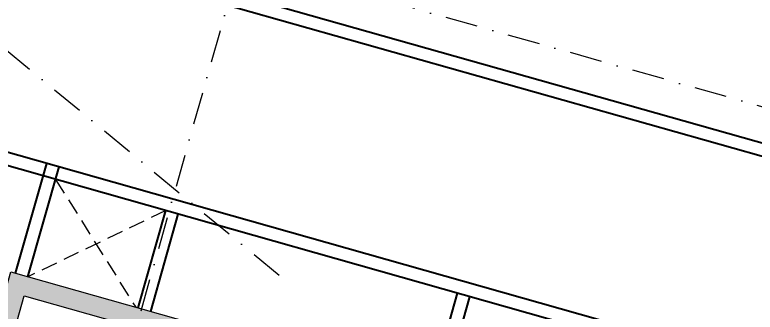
# Model space of a CAD drawing. Header units: millimetres. Extents: x -1534340 to 1713810, y -1348191 to 1114081.
# Drawn here: x 1281839 to 1293283, y -236145 to -231548 of the extents above; entities that cross this region are included whole.
import ezdxf

# ---------------------------------------------------------------- set-up
doc = ezdxf.new("R2010")
doc.units = ezdxf.units.MM
doc.header["$LTSCALE"] = 100
doc.linetypes.add('xref.asix of  podium$0$xref.asix of  podium$0$DASHDOT', pattern=[1, 0.5, -0.25, 0, -0.25])
doc.linetypes.add('Xref_ST_MBDV Cot vach 30.7.2022$0$HIDDEN', pattern=[0.375, 0.25, -0.125])
for name, color, linetype in [('ccu12-Manh', 8, 'Continuous'), ('xref.asix of  podium$0$xref.asix of  podium$0$KT-Hatch', 251, 'Continuous'), ('xref.asix of  podium$0$xref.asix of  podium$0$KT-Luoi truc South Tower', 8, 'xref.asix of  podium$0$xref.asix of  podium$0$DASHDOT'), ('xref.asix of  podium$0$xref.asix of  podium$0$KT-Net cot vach', 6, 'Continuous'), ('Xref_ST_MBDV Cot vach 30.7.2022$0$KT-Khuat', 9, 'Xref_ST_MBDV Cot vach 30.7.2022$0$HIDDEN')]:
    doc.layers.add(name, color=color, linetype=linetype)
doc.layers.add('KT-Net cat', color=1, linetype='Continuous', lineweight=40)

# ---------------------------------------------------------------- blocks, each defined once
blk = doc.blocks.new('312')
at = {"layer": 'xref.asix of  podium$0$xref.asix of  podium$0$KT-Hatch', "ltscale": 0.5}
h = blk.add_hatch(dxfattribs=at)
h.set_pattern_fill('1BETONG2-BOP', color=256, scale=50, angle=65, pattern_type=2)
h.set_pattern_definition([(115, (412994.75, -289100.12), (180, 311.769145), [37.5, -412.5]), (60, (412994.75, -289100.12), (-370.17822, 96.06936), [30, -330]), (165.4514, (413009.75, -289074.14), (-190.1779, 407.83865), [31.8701, -350.57106]), (111.1842, (412904.1, -289057.86), (300.52336, 448.64876), [56.25, -618.75]), (161.6356, (412929.16, -289020.5), (-243.92254, 629.38604), [47.80514, -525.8565]), (56.1842, (412904.1, -289057.86), (-243.92303, 629.38585), [45, -495]), (86, (412947.9, -289023.1), (308.58023, 185.41371), [37.5, -412.5]), (291, (412947.9, -289023.1), (307.62062, 227.2241), [30, -330]), (136.4514, (412973.62, -289007.66), (31.39076, 448.90379), [31.8701, -350.57106]), (132.5, (412994.75, -289100.12), (-166.343447, -8.450014), [0, -326, 0, -335, 0, -331.25]), (69.5, (412994.75, -289100.12), (-112.370602, 208.72085), [0, -191, 0, -318.5, 0, -126.25]), (32.5, (412947.63, -289201.18), (123.022383, 237.137665), [0, -125, 0, -390, 0, -517.5]), (22.5, (412926.5, -289246.5), (77.8696, 285.42618), [0, -162.5, 0, -259, 0, -367.5]), (20, (412994.75, -289100.12), (-72.67928, 199.68468), []), (20, (412939.24, -289074.24), (-72.67928, 199.68468), [])])
h.paths.add_polyline_path([(1507709.1, -237972), (1508620, -234748.2), (1519879.2, -237929.7), (1519770.4, -238314.7), (1519481.7, -238233.1), (1519508.9, -238136.8), (1508827.2, -235118.5), (1508079.4, -237764.9), (1508464.3, -237873.6), (1508382.7, -238162.3)])
h.paths.add_polyline_path([(1519403.3, -239613.8), (1519077, -240768.6), (1518788.3, -240687), (1519114.6, -239532.2)])
at = {"layer": 'KT-Net cat'}
for p, q in [((1534697, -240307.8, 0), (1508429.3, -232859.4, 0)), ((1534642.4, -240500.2, 0), (1508444.4, -233071.5, 0)), ((1508695.3, -234769.5, 0), (1509175.2, -233070.9, 0)), ((1508886.3, -234823.1), (1509367.7, -233125.4, 0)), ((1510591.1, -235305.2), (1511016.2, -233801)), ((1510783.6, -235359.6), (1511208.7, -233855.4)), ((1515520.4, -235078), (1515094.9, -236577.8)), ((1515712.8, -235132.6), (1515287.6, -236632.3))]:
    blk.add_line(p, q, dxfattribs=at)
at = {"layer": 'KT-Net cat', "elevation": 0}
for points in [[(1510601.3, -230029.5), (1530594.9, -235679.2), (1537445.5, -211435.4), (1536970.3, -209230.8), (1528458.6, -206825.6), (1529373.9, -203592.3)], [(1537651.5, -211441.9), (1530733, -235926), (1510585.3, -230232.9)]]:
    blk.add_lwpolyline(points, dxfattribs=at)
at = {"layer": 'xref.asix of  podium$0$xref.asix of  podium$0$KT-Luoi truc South Tower', "ltscale": 10}
for p, q in [((1527628.1, -175202.9), (1502281, -264904.5)), ((1480764.6, -208369.6), (1512813.8, -234836.9)), ((1542776.8, -238565.1), (1508106.8, -228768.3))]:
    blk.add_line(p, q, dxfattribs=at)
at = {"layer": 'xref.asix of  podium$0$xref.asix of  podium$0$KT-Net cot vach', "elevation": 0}
for points in [[(1507790.7, -237683.3), (1508620, -234748.2), (1519879.2, -237929.7), (1519770.4, -238314.7)], [(1508079.4, -237764.9), (1508827.2, -235118.5), (1519508.9, -238136.8), (1519481.7, -238233.1)]]:
    blk.add_lwpolyline(points, dxfattribs=at)
at = {"layer": 'Xref_ST_MBDV Cot vach 30.7.2022$0$KT-Khuat', "linetype": 'Xref_ST_MBDV Cot vach 30.7.2022$0$HIDDEN', "ltscale": 10}
for p, q in [((1509313.2, -233317.7), (1510550.8, -235293.8)), ((1511016.2, -233801), (1508886.3, -234823.1))]:
    blk.add_line(p, q, dxfattribs=at)

msp = doc.modelspace()

# ---------------------------------------------------------------- block references
at = {"layer": 'ccu12-Manh'}
msp.add_blockref('312', (-226844, -774.2), dxfattribs=at)

doc.saveas('drawing.dxf')
